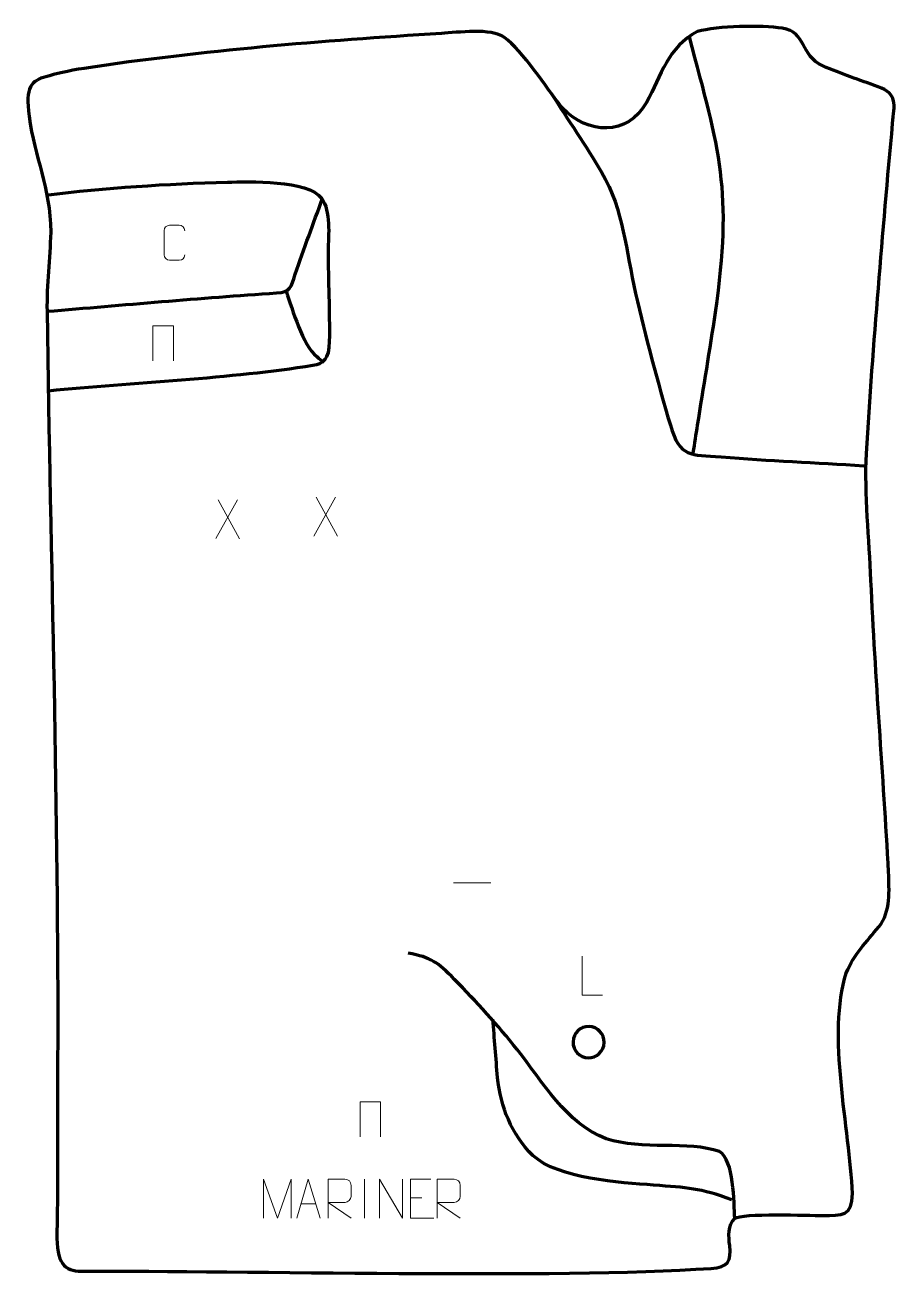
# Model space of a CAD drawing. Header units: millimetres. Extents: x 1002 to 1562, y -82 to 721.
import ezdxf

# ---------------------------------------------------------------- set-up
doc = ezdxf.new("R2010")
doc.units = ezdxf.units.MM
doc.header["$MEASUREMENT"] = 0
doc.layers.add('layer 2', color=7, linetype='Continuous')
doc.layers.add('layer 3', color=7, linetype='Continuous')

msp = doc.modelspace()

# ---------------------------------------------------------------- linework, layer by layer
at = {"layer": 'layer 2', "color": 142, "lineweight": 158}
for points, knots in [([(1428.2879, 713.9616), (1447.8336, 640.3055), (1456.2742, 615.3941), (1445.0051, 537.3172), (1445.0051, 537.3172), (1441.5467, 513.3555), (1437.2964, 489.0088), (1433.5359, 465.0162), (1433.5359, 465.0162), (1432.6124, 459.1238), (1431.6888, 453.2315), (1430.7653, 447.3392)], [0, 0, 0, 0, 0.25, 0.25, 0.25, 0.25, 0.5, 0.5, 0.5, 0.5, 1, 1, 1, 1]), ([(1340.1282, 677.3763), (1350.5777, 660.7594), (1362.2287, 644.0028), (1372.1764, 627.2531), (1372.1764, 627.2531), (1386.6373, 601.9197), (1387.6192, 577.1173), (1393.9705, 549.4298), (1393.9705, 549.4298), (1400.3761, 521.5058), (1408.1674, 492.5086), (1416.2702, 465.0038), (1416.2702, 465.0038), (1422.5232, 443.7783), (1428.9706, 446.3559), (1448.9078, 444.6682), (1448.9078, 444.6682), (1479.3055, 442.095), (1509.8382, 441.0013), (1540.2799, 439.0128), (1540.2799, 439.0128), (1540.2799, 439.0128), (1541.7757, 438.9151), (1541.7757, 438.9151)], [0, 0, 0, 0, 0.14285714, 0.14285714, 0.14285714, 0.14285714, 0.28571429, 0.28571429, 0.28571429, 0.28571429, 0.42857143, 0.42857143, 0.42857143, 0.42857143, 0.57142857, 0.57142857, 0.57142857, 0.57142857, 0.71428571, 0.71428571, 0.71428571, 0.71428571, 1, 1, 1, 1]), ([(1015.7323, 612.4845), (1054.7443, 617.1707), (1093.0438, 619.7605), (1132.3139, 620.7621), (1132.3139, 620.7621), (1145.5353, 621.0993), (1184.055, 622.1139), (1192.5554, 610.4876), (1192.5554, 610.4876), (1198.6441, 602.1599), (1196.998, 586.7872), (1196.8117, 576.858), (1196.8117, 576.858), (1196.8426, 557.5357), (1197.8514, 537.8655), (1197.5497, 518.6408), (1197.5497, 518.6408), (1197.3699, 507.1837), (1193.5273, 504.2123), (1186.907, 503.1515), (1186.907, 503.1515), (1134.8321, 494.8084), (1070.9734, 492.0714), (1017.316, 486.8914)], [0, 0, 0, 0, 0.14285714, 0.14285714, 0.14285714, 0.14285714, 0.28571429, 0.28571429, 0.28571429, 0.28571429, 0.42857143, 0.42857143, 0.42857143, 0.42857143, 0.57142857, 0.57142857, 0.57142857, 0.57142857, 0.71428571, 0.71428571, 0.71428571, 0.71428571, 1, 1, 1, 1]), ([(1016.5144, 537.974), (1065.7243, 542.0545), (1114.4593, 546.5169), (1163.7677, 549.77), (1163.7677, 549.77), (1172.874, 550.3707), (1172.7846, 553.2235), (1175.6972, 561.7477), (1175.6972, 561.7477), (1181.2603, 578.0294), (1187.3697, 594.246), (1193.2297, 610.436)], [0, 0, 0, 0, 0.25, 0.25, 0.25, 0.25, 0.5, 0.5, 0.5, 0.5, 1, 1, 1, 1]), ([(1170.0865, 550.3124), (1173.8948, 539.0507), (1180.5645, 516.3871), (1189.4577, 508.9167), (1189.4577, 508.9167), (1190.9108, 507.6962), (1192.4919, 506.5486), (1194.0229, 505.4243)], [0, 0, 0, 0, 0.33333333, 0.33333333, 0.33333333, 0.33333333, 1, 1, 1, 1]), ([(1457.6491, -43.4559), (1456.9338, -33.3387), (1457.3513, -6.0281), (1447.7268, -0.6472), (1447.7268, -0.6472), (1427.9908, 6.5424), (1398.3415, -0.1186), (1375.1202, 7.6113), (1375.1202, 7.6113), (1349.1714, 17.697), (1334.6784, 43.6459), (1318.0477, 64.7222), (1318.0477, 64.7222), (1305.5659, 80.5406), (1291.9913, 95.3789), (1277.869, 109.7425), (1277.869, 109.7425), (1266.8189, 120.9814), (1263.1265, 123.6996), (1248.0836, 126.5919)], [0, 0, 0, 0, 0.16666667, 0.16666667, 0.16666667, 0.16666667, 0.33333333, 0.33333333, 0.33333333, 0.33333333, 0.5, 0.5, 0.5, 0.5, 0.66666667, 0.66666667, 0.66666667, 0.66666667, 1, 1, 1, 1]), ([(1455.8034, -31.5754), (1435.1416, -23.8918), (1427.2337, -23.8252), (1405.5681, -22.1351), (1405.5681, -22.1351), (1384.0019, -20.4526), (1344.3484, -18.1864), (1328.1306, -3.0687), (1328.1306, -3.0687), (1314.2628, 10.5671), (1307.5757, 27.7559), (1305.4452, 46.8278), (1305.4452, 46.8278), (1304.4181, 59.3648), (1303.5424, 71.8156), (1302.3458, 84.3488)], [0, 0, 0, 0, 0.2, 0.2, 0.2, 0.2, 0.4, 0.4, 0.4, 0.4, 0.6, 0.6, 0.6, 0.6, 1, 1, 1, 1])]:
    msp.add_open_spline(points, degree=3, knots=knots, dxfattribs=at)
at = {"layer": 'layer 2', "color": 250, "lineweight": 9}
for points, knots in [([(1104.8722, 574.1813), (1104.747, 572.1003), (1103.2448, 570.7751), (1101.3211, 570.7654), (1101.3211, 570.7654), (1099.2325, 570.7657), (1097.1439, 570.7657), (1095.0556, 570.7654), (1095.0556, 570.7654), (1093.3314, 570.671), (1091.565, 572.3589), (1091.575, 574.1657), (1091.575, 574.1657), (1091.5754, 579.3339), (1091.5754, 584.5016), (1091.575, 589.669), (1091.575, 589.669), (1091.5788, 591.5841), (1093.1433, 593.124), (1095.0712, 593.1119), (1095.0712, 593.1119), (1097.1542, 593.1119), (1099.2377, 593.1119), (1101.3211, 593.1119), (1101.3211, 593.1119), (1103.0646, 593.1437), (1104.8483, 591.8078), (1104.8722, 589.6244)], [0, 0, 0, 0, 0.125, 0.125, 0.125, 0.125, 0.25, 0.25, 0.25, 0.25, 0.375, 0.375, 0.375, 0.375, 0.5, 0.5, 0.5, 0.5, 0.625, 0.625, 0.625, 0.625, 0.75, 0.75, 0.75, 0.75, 1, 1, 1, 1]), ([(1084.4642, 506.2996), (1084.4642, 506.2996), (1084.4642, 528.6499), (1084.4642, 528.6499), (1084.4642, 528.6499), (1084.4642, 528.6499), (1097.5825, 528.6499), (1097.5825, 528.6499), (1097.5825, 528.6499), (1097.5825, 528.6499), (1097.5825, 506.2996), (1097.5825, 506.2996)], [0, 0, 0, 0, 0.25, 0.25, 0.25, 0.25, 0.5, 0.5, 0.5, 0.5, 1, 1, 1, 1]), ([(1372.6647, 99.6563), (1372.6647, 99.6563), (1359.7156, 99.6563), (1359.7156, 99.6563), (1359.7156, 99.6563), (1359.7156, 99.6563), (1359.7156, 124.6099), (1359.7156, 124.6099)], [0, 0, 0, 0, 0.33333333, 0.33333333, 0.33333333, 0.33333333, 1, 1, 1, 1]), ([(1217.286, 8.8826), (1217.286, 8.8826), (1217.286, 31.2329), (1217.286, 31.2329), (1217.286, 31.2329), (1217.286, 31.2329), (1230.4043, 31.2329), (1230.4043, 31.2329), (1230.4043, 31.2329), (1230.4043, 31.2329), (1230.4043, 8.8826), (1230.4043, 8.8826)], [0, 0, 0, 0, 0.25, 0.25, 0.25, 0.25, 0.5, 0.5, 0.5, 0.5, 1, 1, 1, 1]), ([(1155.3152, -43.3294), (1155.3152, -43.3294), (1155.3152, -18.3715), (1155.3152, -18.3715), (1155.3152, -18.3715), (1155.3152, -18.3715), (1164.2403, -43.3294), (1164.2403, -43.3294), (1164.2403, -43.3294), (1164.2403, -43.3294), (1173.0002, -18.372), (1173.0002, -18.372), (1173.0002, -18.372), (1173.0002, -18.372), (1173.0002, -43.3294), (1173.0002, -43.3294)], [0, 0, 0, 0, 0.2, 0.2, 0.2, 0.2, 0.4, 0.4, 0.4, 0.4, 0.6, 0.6, 0.6, 0.6, 1, 1, 1, 1]), ([(1176.6872, -43.3272), (1176.6872, -43.3272), (1184.0582, -18.3737), (1184.0582, -18.3737), (1184.0582, -18.3737), (1184.0582, -18.3737), (1191.6281, -43.3272), (1191.6281, -43.3272)], [0, 0, 0, 0, 0.33333333, 0.33333333, 0.33333333, 0.33333333, 1, 1, 1, 1]), ([(1196.8256, -43.3272), (1196.8256, -43.3272), (1196.8256, -18.3737), (1196.8256, -18.3737), (1196.8256, -18.3737), (1200.4204, -18.3737), (1204.0159, -18.3737), (1207.6111, -18.3737), (1207.6111, -18.3737), (1209.9364, -18.4114), (1211.4937, -19.9014), (1211.4896, -22.2678), (1211.4896, -22.2678), (1211.4892, -24.3033), (1211.4892, -27.3627), (1211.4896, -29.3987), (1211.4896, -29.3987), (1211.4831, -31.2742), (1209.6708, -33.216), (1207.6613, -33.2351), (1207.6613, -33.2351), (1207.6613, -33.2351), (1196.8256, -33.2351), (1196.8256, -33.2351), (1196.8256, -33.2351), (1196.8256, -33.2351), (1211.4803, -43.3272), (1211.4803, -43.3272)], [0, 0, 0, 0, 0.125, 0.125, 0.125, 0.125, 0.25, 0.25, 0.25, 0.25, 0.375, 0.375, 0.375, 0.375, 0.5, 0.5, 0.5, 0.5, 0.625, 0.625, 0.625, 0.625, 0.75, 0.75, 0.75, 0.75, 1, 1, 1, 1]), ([(1229.8303, -43.3272), (1229.8303, -43.3272), (1229.8303, -18.3737), (1229.8303, -18.3737), (1229.8303, -18.3737), (1229.8303, -18.3737), (1244.4851, -43.3272), (1244.4851, -43.3272), (1244.4851, -43.3272), (1244.4851, -43.3272), (1244.4851, -18.3737), (1244.4851, -18.3737)], [0, 0, 0, 0, 0.25, 0.25, 0.25, 0.25, 0.5, 0.5, 0.5, 0.5, 1, 1, 1, 1]), ([(1262.5987, -18.3737), (1262.5987, -18.3737), (1249.7248, -18.3737), (1249.7248, -18.3737), (1249.7248, -18.3737), (1249.7248, -18.3737), (1249.7248, -43.3273), (1249.7248, -43.3273), (1249.7248, -43.3273), (1249.7248, -43.3273), (1264.5906, -43.3273), (1264.5906, -43.3273)], [0, 0, 0, 0, 0.25, 0.25, 0.25, 0.25, 0.5, 0.5, 0.5, 0.5, 1, 1, 1, 1]), ([(1266.8256, -43.3272), (1266.8256, -43.3272), (1266.8256, -18.3737), (1266.8256, -18.3737), (1266.8256, -18.3737), (1270.4204, -18.3737), (1274.0159, -18.3737), (1277.6111, -18.3737), (1277.6111, -18.3737), (1279.9364, -18.4114), (1281.4937, -19.9014), (1281.4896, -22.2678), (1281.4896, -22.2678), (1281.4892, -24.3033), (1281.4892, -27.3627), (1281.4896, -29.3987), (1281.4896, -29.3987), (1281.4831, -31.2742), (1279.6708, -33.216), (1277.6613, -33.2351), (1277.6613, -33.2351), (1277.6613, -33.2351), (1266.8256, -33.2351), (1266.8256, -33.2351), (1266.8256, -33.2351), (1266.8256, -33.2351), (1281.4803, -43.3272), (1281.4803, -43.3272)], [0, 0, 0, 0, 0.125, 0.125, 0.125, 0.125, 0.25, 0.25, 0.25, 0.25, 0.375, 0.375, 0.375, 0.375, 0.5, 0.5, 0.5, 0.5, 0.625, 0.625, 0.625, 0.625, 0.75, 0.75, 0.75, 0.75, 1, 1, 1, 1])]:
    msp.add_open_spline(points, degree=3, knots=knots, dxfattribs=at)
for points in [[(1201.4545, 418.806), (1201.4545, 418.806), (1187.7139, 393.9102), (1187.7139, 393.9102)], [(1189.1685, 418.806), (1189.1685, 418.806), (1202.9091, 393.8525), (1202.9091, 393.8525)], [(1138.6096, 417.1431), (1138.6096, 417.1431), (1124.869, 392.2473), (1124.869, 392.2473)], [(1126.3236, 417.1431), (1126.3236, 417.1431), (1140.0642, 392.1896), (1140.0642, 392.1896)], [(1277.1934, 171.7053), (1277.1934, 171.7053), (1301.1714, 171.7053), (1301.1714, 171.7053)], [(1220.1577, -18.3634), (1220.1577, -18.3634), (1220.1577, -43.3375), (1220.1577, -43.3375)], [(1249.7248, -30.2534), (1249.7248, -30.2534), (1256.8929, -30.2534), (1256.8929, -30.2534)], [(1179.4098, -34.0778), (1179.4098, -34.0778), (1188.9055, -34.0778), (1188.9055, -34.0778)]]:
    msp.add_open_spline(points, degree=3, dxfattribs=at)
at = {"layer": 'layer 2', "color": 142, "lineweight": 200}
msp.add_open_spline([(1363.5665, 59.5078), (1358.0459, 59.6648), (1353.6978, 64.2673), (1353.8547, 69.7879), (1353.8547, 69.7879), (1354.0116, 75.3085), (1358.6142, 79.6567), (1364.1348, 79.4998), (1364.1348, 79.4998), (1369.6554, 79.3429), (1374.0035, 74.7403), (1373.8466, 69.2197), (1373.8466, 69.2197), (1373.6897, 63.6991), (1369.0872, 59.3509), (1363.5665, 59.5078)], degree=3, knots=[0, 0, 0, 0, 0.2, 0.2, 0.2, 0.2, 0.4, 0.4, 0.4, 0.4, 0.6, 0.6, 0.6, 0.6, 1, 1, 1, 1], dxfattribs=at)
at = {"layer": 'layer 3', "color": 242, "lineweight": 158}
msp.add_open_spline([(1347.1999, 668.0828), (1363.214, 651.5004), (1388.5517, 650.0241), (1401.0022, 671.7907), (1401.0022, 671.7907), (1410.4133, 689.2202), (1414.5602, 707.4932), (1433.7912, 717.2506), (1433.7912, 717.2506), (1446.0747, 720.9453), (1475.161, 721.4433), (1487.9786, 719.4091), (1487.9786, 719.4091), (1503.7556, 716.9053), (1499.4134, 702.0076), (1514.0415, 695.3177), (1514.0415, 695.3177), (1526.195, 689.9789), (1537.1874, 686.338), (1549.5587, 681.9144), (1549.5587, 681.9144), (1562.2373, 677.3809), (1559.9447, 670.4787), (1558.8394, 658.4263), (1558.8394, 658.4263), (1552.41, 588.0819), (1546.4182, 517.4349), (1542.0246, 446.9367), (1542.0246, 446.9367), (1540.801, 420.7946), (1543.7704, 391.8327), (1544.9481, 365.3855), (1544.9481, 365.3855), (1547.7847, 302.9532), (1552.818, 240.8106), (1556.2293, 178.4694), (1556.2293, 178.4694), (1556.5472, 166.8264), (1557.8691, 153.0758), (1550.0152, 143.4957), (1550.0152, 143.4957), (1542.0054, 133.7254), (1534.1026, 126.117), (1529.1392, 113.7808), (1529.1392, 113.7808), (1516.5302, 74.9407), (1531.3628, 13.8385), (1533.0867, -27.531), (1533.0867, -27.531), (1532.8707, -42.105), (1526.7732, -41.5901), (1513.6815, -41.597), (1513.6815, -41.597), (1505.4497, -41.5321), (1461.61, -39.9123), (1457.6491, -43.4559), (1457.6491, -43.4559), (1453.1206, -47.5073), (1453.6447, -55.5262), (1454.3208, -60.8813), (1454.3208, -60.8813), (1455.5862, -70.9044), (1453.1289, -74.7596), (1442.432, -75.4788), (1442.432, -75.4788), (1341.7857, -82.2457), (1143.8493, -76.7059), (1038.4027, -77.322), (1038.4027, -77.322), (1027.9087, -77.3832), (1022.4456, -72.0868), (1022.8654, -52.8023), (1022.8654, -52.8023), (1023.625, -16.4761), (1023.1269, 20.4026), (1023.3138, 56.8167), (1023.3138, 56.8167), (1023.9641, 217.2796), (1018.7485, 377.5597), (1016.5144, 537.974), (1016.5144, 537.974), (1016.2664, 555.7712), (1018.2982, 571.2419), (1018.9388, 588.6278), (1018.9388, 588.6278), (1018.4768, 617.9268), (1008.72, 635.8637), (1004.9986, 663.1451), (1004.9986, 663.1451), (1002.4377, 681.9193), (1006.6373, 685.8329), (1015.8267, 688.3523), (1015.8267, 688.3523), (1021.7657, 689.9805), (1030.3091, 692.2059), (1040.3243, 693.7134), (1040.3243, 693.7134), (1116.8133, 705.2268), (1192.3201, 711.315), (1269.4451, 716.044), (1269.4451, 716.044), (1279.8365, 716.6812), (1301.4501, 719.7515), (1309.8732, 713.5456), (1309.8732, 713.5456), (1321.4217, 705.0369), (1336.7147, 681.2877), (1346.3358, 669.1451), (1346.3358, 669.1451), (1346.3358, 669.1451), (1347.1999, 668.0828), (1347.1999, 668.0828)], degree=3, knots=[0, 0, 0, 0, 0.03448276, 0.03448276, 0.03448276, 0.03448276, 0.06896552, 0.06896552, 0.06896552, 0.06896552, 0.10344828, 0.10344828, 0.10344828, 0.10344828, 0.13793103, 0.13793103, 0.13793103, 0.13793103, 0.17241379, 0.17241379, 0.17241379, 0.17241379, 0.20689655, 0.20689655, 0.20689655, 0.20689655, 0.24137931, 0.24137931, 0.24137931, 0.24137931, 0.27586207, 0.27586207, 0.27586207, 0.27586207, 0.31034483, 0.31034483, 0.31034483, 0.31034483, 0.34482759, 0.34482759, 0.34482759, 0.34482759, 0.37931034, 0.37931034, 0.37931034, 0.37931034, 0.4137931, 0.4137931, 0.4137931, 0.4137931, 0.44827586, 0.44827586, 0.44827586, 0.44827586, 0.48275862, 0.48275862, 0.48275862, 0.48275862, 0.51724138, 0.51724138, 0.51724138, 0.51724138, 0.55172414, 0.55172414, 0.55172414, 0.55172414, 0.5862069, 0.5862069, 0.5862069, 0.5862069, 0.62068966, 0.62068966, 0.62068966, 0.62068966, 0.65517241, 0.65517241, 0.65517241, 0.65517241, 0.68965517, 0.68965517, 0.68965517, 0.68965517, 0.72413793, 0.72413793, 0.72413793, 0.72413793, 0.75862069, 0.75862069, 0.75862069, 0.75862069, 0.79310345, 0.79310345, 0.79310345, 0.79310345, 0.82758621, 0.82758621, 0.82758621, 0.82758621, 0.86206897, 0.86206897, 0.86206897, 0.86206897, 0.89655172, 0.89655172, 0.89655172, 0.89655172, 0.93103448, 0.93103448, 0.93103448, 0.93103448, 1, 1, 1, 1], dxfattribs=at)

doc.saveas('drawing.dxf')
